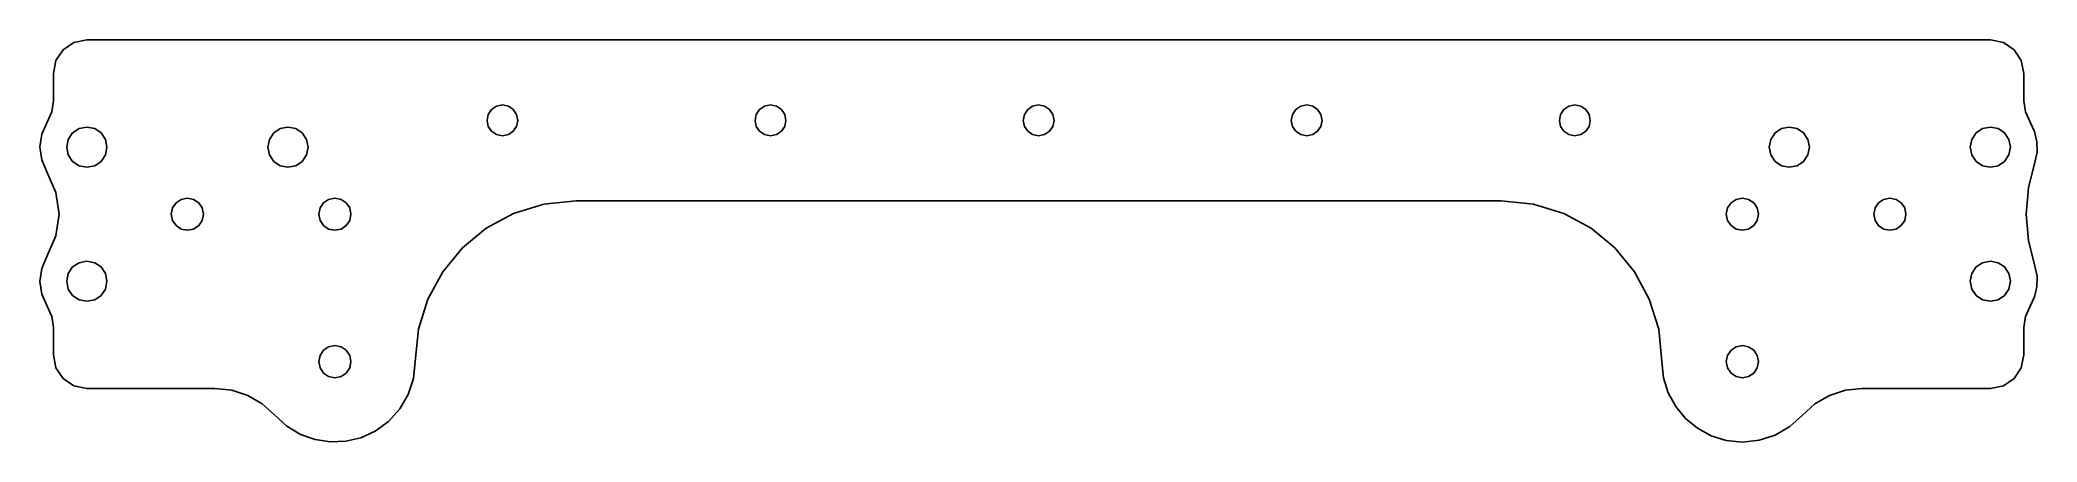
# Model space of a CAD drawing. Extents: x 513 to 662, y 90 to 120.
import ezdxf

# ---------------------------------------------------------------- set-up
doc = ezdxf.new("R2010")
doc.units = 0

msp = doc.modelspace()

# ---------------------------------------------------------------- linework, layer by layer
at = {"layer": 'Layer 1'}
for p, q in [((514.813141, 119.267722), (514.277336, 118.473023)), ((515.607841, 119.803525), (514.813141, 119.267722)), ((516.581, 120), (515.607841, 119.803525)), ((658.58, 120), (516.581, 120)), ((659.553234, 119.803578), (658.58, 120)), ((660.347875, 119.267875), (659.553234, 119.803578)), ((660.883578, 118.473234), (660.347875, 119.267875)), ((514.277336, 118.473023), (514.08086, 117.49986)), ((661.08, 117.5), (660.883578, 118.473234)), ((514.08086, 117.49986), (514.081, 115.464)), ((661.08, 115.46396), (661.08, 117.5)), ((514.081, 115.464), (513.963393, 114.632193)), ((546.767875, 114.813125), (546.521391, 114.447578)), ((547.133422, 115.059609), (546.767875, 114.813125)), ((547.581, 115.15), (547.133422, 115.059609)), ((548.028578, 115.059609), (547.581, 115.15)), ((548.394125, 114.813125), (548.028578, 115.059609)), ((548.640609, 114.447578), (548.394125, 114.813125)), ((566.767875, 114.813125), (566.521391, 114.447578)), ((567.133422, 115.059609), (566.767875, 114.813125)), ((567.581, 115.15), (567.133422, 115.059609)), ((568.028578, 115.059609), (567.581, 115.15)), ((568.394125, 114.813125), (568.028578, 115.059609)), ((568.640609, 114.447578), (568.394125, 114.813125)), ((586.767875, 114.813125), (586.521391, 114.447578)), ((587.133422, 115.059609), (586.767875, 114.813125)), ((587.581, 115.15), (587.133422, 115.059609)), ((588.028578, 115.059609), (587.581, 115.15)), ((588.394125, 114.813125), (588.028578, 115.059609)), ((588.640609, 114.447578), (588.394125, 114.813125)), ((606.766875, 114.813125), (606.520391, 114.447578)), ((607.132422, 115.059609), (606.766875, 114.813125)), ((607.58, 115.15), (607.132422, 115.059609)), ((608.027578, 115.059609), (607.58, 115.15)), ((608.393125, 114.813125), (608.027578, 115.059609)), ((608.639609, 114.447578), (608.393125, 114.813125)), ((626.766875, 114.813125), (626.520391, 114.447578)), ((627.132422, 115.059609), (626.766875, 114.813125)), ((627.58, 115.15), (627.132422, 115.059609)), ((628.027578, 115.059609), (627.58, 115.15)), ((628.393125, 114.813125), (628.027578, 115.059609)), ((628.639609, 114.447578), (628.393125, 114.813125)), ((661.197608, 114.632155), (661.08, 115.46396)), ((513.619566, 113.86521), (513.217702, 112.968585)), ((513.963393, 114.632193), (513.619566, 113.86521)), ((515.997313, 113.382062), (515.5205, 113.0605)), ((516.581, 113.5), (515.997313, 113.382062)), ((517.164688, 113.382062), (516.581, 113.5)), ((517.6415, 113.0605), (517.164688, 113.382062)), ((530.997313, 113.382062), (530.5205, 113.0605)), ((531.581, 113.5), (530.997313, 113.382062)), ((532.164688, 113.382062), (531.581, 113.5)), ((532.6415, 113.0605), (532.164688, 113.382062)), ((546.521391, 114.447578), (546.431, 114)), ((546.431, 114), (546.521391, 113.552422)), ((546.431, 114), (546.431, 114)), ((546.521391, 113.552422), (546.767875, 113.186875)), ((548.394125, 113.186875), (548.640609, 113.552422)), ((548.731, 114), (548.640609, 114.447578)), ((548.640609, 113.552422), (548.731, 114)), ((566.521391, 114.447578), (566.431, 114)), ((566.431, 114), (566.521391, 113.552422)), ((566.431, 114), (566.431, 114)), ((566.521391, 113.552422), (566.767875, 113.186875)), ((568.394125, 113.186875), (568.640609, 113.552422)), ((568.731, 114), (568.640609, 114.447578)), ((568.640609, 113.552422), (568.731, 114)), ((586.521391, 114.447578), (586.431, 114)), ((586.431, 114), (586.521391, 113.552422)), ((586.431, 114), (586.431, 114)), ((586.521391, 113.552422), (586.767875, 113.186875)), ((588.394125, 113.186875), (588.640609, 113.552422)), ((588.731, 114), (588.640609, 114.447578)), ((588.640609, 113.552422), (588.731, 114)), ((606.520391, 114.447578), (606.43, 114)), ((606.43, 114), (606.520391, 113.552422)), ((606.43, 114), (606.43, 114)), ((606.520391, 113.552422), (606.766875, 113.186875)), ((608.393125, 113.186875), (608.639609, 113.552422)), ((608.73, 114), (608.639609, 114.447578)), ((608.639609, 113.552422), (608.73, 114)), ((626.520391, 114.447578), (626.43, 114)), ((626.43, 114), (626.520391, 113.552422)), ((626.43, 114), (626.43, 114)), ((626.520391, 113.552422), (626.766875, 113.186875)), ((628.393125, 113.186875), (628.639609, 113.552422)), ((628.73, 114), (628.639609, 114.447578)), ((628.639609, 113.552422), (628.73, 114)), ((642.996312, 113.382062), (642.5195, 113.0605)), ((643.58, 113.5), (642.996312, 113.382062)), ((644.163688, 113.382062), (643.58, 113.5)), ((644.6405, 113.0605), (644.163688, 113.382062)), ((657.996312, 113.382062), (657.5195, 113.0605)), ((658.58, 113.5), (657.996312, 113.382062)), ((659.163688, 113.382062), (658.58, 113.5)), ((659.6405, 113.0605), (659.163688, 113.382062)), ((661.541434, 113.86517), (661.197608, 114.632155)), ((661.881788, 113.160815), (661.541434, 113.86517)), ((513.217702, 112.968585), (513.081183, 112.013786)), ((513.081183, 112.013786), (513.210239, 111.057864)), ((515.198938, 112.583687), (515.081, 112)), ((515.081, 112), (515.198938, 111.416313)), ((515.081, 112), (515.081, 112)), ((515.5205, 113.0605), (515.198938, 112.583687)), ((517.963062, 112.583687), (517.6415, 113.0605)), ((518.081, 112), (517.963062, 112.583687)), ((517.963062, 111.416313), (518.081, 112)), ((530.198938, 112.583687), (530.081, 112)), ((530.081, 112), (530.198938, 111.416313)), ((530.081, 112), (530.081, 112)), ((530.5205, 113.0605), (530.198938, 112.583687)), ((532.963062, 112.583687), (532.6415, 113.0605)), ((533.081, 112), (532.963062, 112.583687)), ((532.963062, 111.416313), (533.081, 112)), ((546.767875, 113.186875), (547.133422, 112.940391)), ((547.133422, 112.940391), (547.581, 112.85)), ((547.581, 112.85), (548.028578, 112.940391)), ((548.028578, 112.940391), (548.394125, 113.186875)), ((566.767875, 113.186875), (567.133422, 112.940391)), ((567.133422, 112.940391), (567.581, 112.85)), ((567.581, 112.85), (568.028578, 112.940391)), ((568.028578, 112.940391), (568.394125, 113.186875)), ((586.767875, 113.186875), (587.133422, 112.940391)), ((587.133422, 112.940391), (587.581, 112.85)), ((587.581, 112.85), (588.028578, 112.940391)), ((588.028578, 112.940391), (588.394125, 113.186875)), ((606.766875, 113.186875), (607.132422, 112.940391)), ((607.132422, 112.940391), (607.58, 112.85)), ((607.58, 112.85), (608.027578, 112.940391)), ((608.027578, 112.940391), (608.393125, 113.186875)), ((626.766875, 113.186875), (627.132422, 112.940391)), ((627.132422, 112.940391), (627.58, 112.85)), ((627.58, 112.85), (628.027578, 112.940391)), ((628.027578, 112.940391), (628.393125, 113.186875)), ((642.197938, 112.583687), (642.08, 112)), ((642.08, 112), (642.197938, 111.416313)), ((642.08, 112), (642.08, 112)), ((642.5195, 113.0605), (642.197938, 112.583687)), ((644.962063, 112.583687), (644.6405, 113.0605)), ((645.08, 112), (644.962063, 112.583687)), ((644.962063, 111.416313), (645.08, 112)), ((657.197938, 112.583687), (657.08, 112)), ((657.08, 112), (657.197938, 111.416313)), ((657.08, 112), (657.08, 112)), ((657.5195, 113.0605), (657.197938, 112.583687)), ((659.962063, 112.583687), (659.6405, 113.0605)), ((660.08, 112), (659.962063, 112.583687)), ((659.962063, 111.416313), (660.08, 112)), ((662.056049, 112.407842), (661.881788, 113.160815)), ((662.060845, 111.635026), (662.056049, 112.407842)), ((513.210239, 111.057864), (513.605102, 110.15787)), ((515.198938, 111.416313), (515.5205, 110.9395)), ((515.5205, 110.9395), (515.997313, 110.617938)), ((515.997313, 110.617938), (516.581, 110.5)), ((516.581, 110.5), (517.164688, 110.617938)), ((517.164688, 110.617938), (517.6415, 110.9395)), ((517.6415, 110.9395), (517.963062, 111.416313)), ((530.198938, 111.416313), (530.5205, 110.9395)), ((530.5205, 110.9395), (530.997313, 110.617938)), ((530.997313, 110.617938), (531.581, 110.5)), ((531.581, 110.5), (532.164688, 110.617938)), ((532.164688, 110.617938), (532.6415, 110.9395)), ((532.6415, 110.9395), (532.963062, 111.416313)), ((642.197938, 111.416313), (642.5195, 110.9395)), ((642.5195, 110.9395), (642.996312, 110.617938)), ((642.996312, 110.617938), (643.58, 110.5)), ((643.58, 110.5), (644.163688, 110.617938)), ((644.163688, 110.617938), (644.6405, 110.9395)), ((644.6405, 110.9395), (644.962063, 111.416313)), ((657.197938, 111.416313), (657.5195, 110.9395)), ((657.5195, 110.9395), (657.996312, 110.617938)), ((657.996312, 110.617938), (658.58, 110.5)), ((658.58, 110.5), (659.163688, 110.617938)), ((659.163688, 110.617938), (659.6405, 110.9395)), ((659.6405, 110.9395), (659.962063, 111.416313)), ((661.41159, 108.955498), (661.892801, 110.87114)), ((661.892801, 110.87114), (662.060845, 111.635026)), ((513.605102, 110.15787), (514.278797, 108.626964)), ((661.251186, 107.000105), (661.41159, 108.955498)), ((514.278797, 108.626964), (514.503362, 107.000111)), ((522.975266, 107.467203), (522.881, 107)), ((523.232375, 107.848625), (522.975266, 107.467203)), ((523.613797, 108.105734), (523.232375, 107.848625)), ((524.081, 108.2), (523.613797, 108.105734)), ((524.548203, 108.105734), (524.081, 108.2)), ((524.929625, 107.848625), (524.548203, 108.105734)), ((525.186734, 107.467203), (524.929625, 107.848625)), ((525.281, 107), (525.186734, 107.467203)), ((533.975266, 107.467203), (533.881, 107)), ((534.232375, 107.848625), (533.975266, 107.467203)), ((534.613797, 108.105734), (534.232375, 107.848625)), ((535.081, 108.2), (534.613797, 108.105734)), ((535.548203, 108.105734), (535.081, 108.2)), ((535.929625, 107.848625), (535.548203, 108.105734)), ((536.186734, 107.467203), (535.929625, 107.848625)), ((536.281, 107), (536.186734, 107.467203)), ((548.410079, 107.05691), (550.662643, 107.75611)), ((550.662643, 107.75611), (553.08113, 107.9999)), ((553.08113, 107.9999), (622.08, 108)), ((622.08, 108), (624.498487, 107.756208)), ((624.498487, 107.756208), (626.751051, 107.057002)), ((638.974266, 107.467203), (638.88, 107)), ((639.231375, 107.848625), (638.974266, 107.467203)), ((639.612797, 108.105734), (639.231375, 107.848625)), ((640.08, 108.2), (639.612797, 108.105734)), ((640.547203, 108.105734), (640.08, 108.2)), ((640.928625, 107.848625), (640.547203, 108.105734)), ((641.185734, 107.467203), (640.928625, 107.848625)), ((641.28, 107), (641.185734, 107.467203)), ((649.974266, 107.467203), (649.88, 107)), ((650.231375, 107.848625), (649.974266, 107.467203)), ((650.612797, 108.105734), (650.231375, 107.848625)), ((651.08, 108.2), (650.612797, 108.105734)), ((651.547203, 108.105734), (651.08, 108.2)), ((651.928625, 107.848625), (651.547203, 108.105734)), ((652.185734, 107.467203), (651.928625, 107.848625)), ((652.28, 107), (652.185734, 107.467203)), ((514.503362, 107.000111), (514.278797, 105.373193)), ((522.881, 107), (522.975266, 106.532797)), ((522.881, 107), (522.881, 107)), ((522.975266, 106.532797), (523.232375, 106.151375)), ((523.232375, 106.151375), (523.613797, 105.894266)), ((523.613797, 105.894266), (524.081, 105.8)), ((524.081, 105.8), (524.548203, 105.894266)), ((524.548203, 105.894266), (524.929625, 106.151375)), ((524.929625, 106.151375), (525.186734, 106.532797)), ((525.186734, 106.532797), (525.281, 107)), ((533.881, 107), (533.975266, 106.532797)), ((533.881, 107), (533.881, 107)), ((533.975266, 106.532797), (534.232375, 106.151375)), ((534.232375, 106.151375), (534.613797, 105.894266)), ((534.613797, 105.894266), (535.081, 105.8)), ((535.081, 105.8), (535.548203, 105.894266)), ((535.548203, 105.894266), (535.929625, 106.151375)), ((535.929625, 106.151375), (536.186734, 106.532797)), ((536.186734, 106.532797), (536.281, 107)), ((544.595715, 104.485284), (546.371686, 105.95055)), ((546.371686, 105.95055), (548.410079, 107.05691)), ((626.751051, 107.057002), (628.789444, 105.950637)), ((628.789444, 105.950637), (630.565415, 104.485365)), ((638.88, 107), (638.974266, 106.532797)), ((638.88, 107), (638.88, 107)), ((638.974266, 106.532797), (639.231375, 106.151375)), ((639.231375, 106.151375), (639.612797, 105.894266)), ((639.612797, 105.894266), (640.08, 105.8)), ((640.08, 105.8), (640.547203, 105.894266)), ((640.547203, 105.894266), (640.928625, 106.151375)), ((640.928625, 106.151375), (641.185734, 106.532797)), ((641.185734, 106.532797), (641.28, 107)), ((649.88, 107), (649.974266, 106.532797)), ((649.88, 107), (649.88, 107)), ((649.974266, 106.532797), (650.231375, 106.151375)), ((650.231375, 106.151375), (650.612797, 105.894266)), ((650.612797, 105.894266), (651.08, 105.8)), ((651.08, 105.8), (651.547203, 105.894266)), ((651.547203, 105.894266), (651.928625, 106.151375)), ((651.928625, 106.151375), (652.185734, 106.532797)), ((652.185734, 106.532797), (652.28, 107)), ((661.41159, 105.044712), (661.251186, 107.000105)), ((514.278797, 105.373193), (513.605102, 103.84209)), ((543.130414, 102.709363), (544.595715, 104.485284)), ((630.565415, 104.485365), (632.030716, 102.709441)), ((661.892801, 103.12907), (661.41159, 105.044712)), ((513.210239, 102.942293), (513.081183, 101.986436)), ((513.605102, 103.84209), (513.210239, 102.942293)), ((515.5205, 103.0605), (515.198938, 102.583687)), ((515.997313, 103.382062), (515.5205, 103.0605)), ((516.581, 103.5), (515.997313, 103.382062)), ((517.164688, 103.382062), (516.581, 103.5)), ((517.6415, 103.0605), (517.164688, 103.382062)), ((517.963062, 102.583687), (517.6415, 103.0605)), ((657.5195, 103.0605), (657.197938, 102.583687)), ((657.996312, 103.382062), (657.5195, 103.0605)), ((658.58, 103.5), (657.996312, 103.382062)), ((659.163688, 103.382062), (658.58, 103.5)), ((659.6405, 103.0605), (659.163688, 103.382062)), ((659.962063, 102.583687), (659.6405, 103.0605)), ((662.060844, 102.36513), (661.892801, 103.12907)), ((513.081183, 101.986436), (513.217702, 101.031571)), ((515.198938, 102.583687), (515.081, 102)), ((515.081, 102), (515.198938, 101.416313)), ((515.081, 102), (515.081, 102)), ((515.198938, 101.416313), (515.5205, 100.9395)), ((517.6415, 100.9395), (517.963062, 101.416313)), ((518.081, 102), (517.963062, 102.583687)), ((517.963062, 101.416313), (518.081, 102)), ((542.024034, 100.671041), (543.130414, 102.709363)), ((632.030716, 102.709441), (633.137096, 100.67112)), ((657.197938, 102.583687), (657.08, 102)), ((657.08, 102), (657.197938, 101.416313)), ((657.08, 102), (657.08, 102)), ((657.197938, 101.416313), (657.5195, 100.9395)), ((659.6405, 100.9395), (659.962063, 101.416313)), ((660.08, 102), (659.962063, 102.583687)), ((659.962063, 101.416313), (660.08, 102)), ((661.881788, 100.8391), (662.056049, 101.592193)), ((662.056049, 101.592193), (662.060844, 102.36513)), ((513.217702, 101.031571), (513.619566, 100.13475)), ((513.619566, 100.13475), (513.963392, 99.368032)), ((515.5205, 100.9395), (515.997313, 100.617938)), ((515.997313, 100.617938), (516.581, 100.5)), ((516.581, 100.5), (517.164688, 100.617938)), ((517.164688, 100.617938), (517.6415, 100.9395)), ((541.324822, 98.418569), (542.024034, 100.671041)), ((633.137096, 100.67112), (633.836307, 98.418655)), ((657.5195, 100.9395), (657.996312, 100.617938)), ((657.996312, 100.617938), (658.58, 100.5)), ((658.58, 100.5), (659.163688, 100.617938)), ((659.163688, 100.617938), (659.6405, 100.9395)), ((661.197607, 99.367971), (661.541434, 100.13469)), ((661.541434, 100.13469), (661.881788, 100.8391)), ((513.963392, 99.368032), (514.081, 98.53596)), ((514.081, 98.53596), (514.081, 96.5)), ((541.08103, 96.0002), (541.324822, 98.418569)), ((633.836307, 98.418655), (634.0801, 96.0003)), ((661.08, 98.5359), (661.197607, 99.367971)), ((661.08014, 96.50008), (661.08, 98.5359)), ((534.232375, 96.848487), (533.975266, 96.46713)), ((534.613797, 97.105552), (534.232375, 96.848487)), ((535.081, 97.1998), (534.613797, 97.105552)), ((535.548203, 97.105552), (535.081, 97.1998)), ((535.929625, 96.848487), (535.548203, 97.105552)), ((536.186734, 96.46713), (535.929625, 96.848487)), ((639.231375, 96.848487), (638.974266, 96.46713)), ((639.612797, 97.105552), (639.231375, 96.848487)), ((640.08, 97.1998), (639.612797, 97.105552)), ((640.547203, 97.105552), (640.08, 97.1998)), ((640.928625, 96.848487), (640.547203, 97.105552)), ((641.185734, 96.46713), (640.928625, 96.848487)), ((514.081, 96.5), (514.277475, 95.527045)), ((514.277475, 95.527045), (514.813278, 94.732452)), ((533.975266, 96.46713), (533.881, 96)), ((533.881, 96), (533.975266, 95.53287)), ((533.881, 96), (533.881, 96)), ((533.975266, 95.53287), (534.232375, 95.151513)), ((535.929625, 95.151513), (536.186734, 95.53287)), ((536.281, 96), (536.186734, 96.46713)), ((536.186734, 95.53287), (536.281, 96)), ((540.947487, 94.741182), (541.08103, 96.0002)), ((634.0801, 96.0003), (634.201989, 94.791108)), ((638.974266, 96.46713), (638.88, 96)), ((638.88, 96), (638.974266, 95.53287)), ((638.88, 96), (638.88, 96)), ((638.974266, 95.53287), (639.231375, 95.151513)), ((640.928625, 95.151513), (641.185734, 95.53287)), ((641.28, 96), (641.185734, 96.46713)), ((641.185734, 95.53287), (641.28, 96)), ((660.347859, 94.732532), (660.883664, 95.527125)), ((660.883664, 95.527125), (661.08014, 96.50008)), ((514.813278, 94.732452), (515.607977, 94.196689)), ((515.607977, 94.196689), (516.58114, 94.00022)), ((516.58114, 94.00022), (526.137, 94.0003)), ((526.137, 94.0003), (527.396017, 93.866757)), ((527.396017, 93.866757), (528.586471, 93.477527)), ((534.232375, 95.151513), (534.613797, 94.894448)), ((534.613797, 94.894448), (535.081, 94.8002)), ((535.081, 94.8002), (535.548203, 94.894448)), ((535.548203, 94.894448), (535.929625, 95.151513)), ((540.558256, 93.550725), (540.947487, 94.741182)), ((634.201989, 94.791108), (634.551577, 93.66485)), ((639.231375, 95.151513), (639.612797, 94.894448)), ((639.612797, 94.894448), (640.08, 94.8002)), ((640.08, 94.8002), (640.547203, 94.894448)), ((640.547203, 94.894448), (640.928625, 95.151513)), ((646.574655, 93.477626), (647.765112, 93.866857)), ((647.765112, 93.866857), (649.02413, 94.0004)), ((649.02413, 94.0004), (658.58, 94.0003)), ((658.58, 94.0003), (659.553159, 94.196769)), ((659.553159, 94.196769), (660.347859, 94.732532)), ((528.586471, 93.477527), (529.670233, 92.849708)), ((529.670233, 92.849708), (530.60917, 92.0004)), ((539.08113, 91.52803), (539.930438, 92.466963)), ((539.930438, 92.466963), (540.558256, 93.550725)), ((634.551577, 93.66485), (635.104745, 92.645657)), ((635.104745, 92.645657), (635.837375, 91.75766)), ((644.55196, 92.0005), (645.490893, 92.849808)), ((645.490893, 92.849808), (646.574655, 93.477626)), ((530.60917, 92.0004), (531.506152, 91.180292)), ((531.506152, 91.180292), (532.517562, 90.573843)), ((538.098605, 90.812759), (539.08113, 91.52803)), ((635.837375, 91.75766), (636.725349, 91.02499)), ((636.725349, 91.02499), (637.744548, 90.471777)), ((642.529441, 90.523067), (643.61318, 91.150989)), ((643.61318, 91.150989), (644.55196, 92.0005)), ((532.517562, 90.573843), (533.60933, 90.182947)), ((533.60933, 90.182947), (534.747387, 90.009496)), ((534.747387, 90.009496), (535.897665, 90.055386)), ((535.897665, 90.055386), (537.026094, 90.322509)), ((537.026094, 90.322509), (538.098605, 90.812759)), ((637.744548, 90.471777), (638.870855, 90.122154)), ((638.870855, 90.122154), (640.08015, 90.00025)), ((640.08015, 90.00025), (641.339009, 90.133798)), ((641.339009, 90.133798), (642.529441, 90.523067))]:
    msp.add_line(p, q, dxfattribs=at)

doc.saveas('drawing.dxf')
